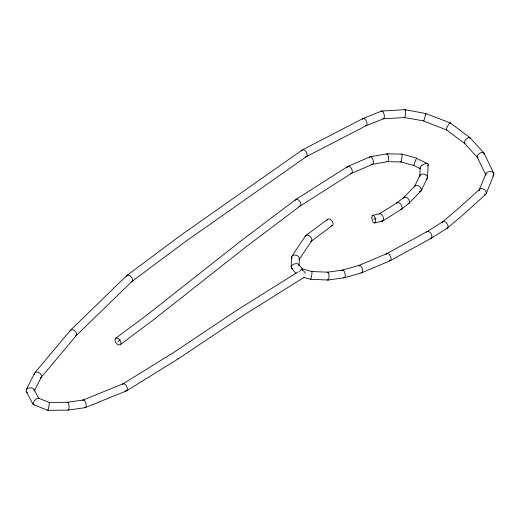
<?xml version="1.0" encoding="UTF-8"?>
<svg xmlns="http://www.w3.org/2000/svg" width="520" height="520" viewBox="0 0 520 520"><rect width="100%" height="100%" fill="white"/><g stroke="black" fill="none" stroke-linecap="round" stroke-linejoin="round"><path stroke-width="0.78" d="M291.122 267.02L291.655 257.062M299.039 265.59L299.409 258.713M419.718 176.144L420.166 167.869M427.486 177.502L428.175 164.73M416.507 158.34L427.531 163.612M381.738 111.04L404.969 109.668L425.913 113.555L423.768 121.115L446.478 129.896M425.724 114.173L425.906 113.568L450.281 122.967M423.832 120.919L404.463 117.54M479.31 189.787L485.888 173.654M486.187 193.655L493.863 174.837M414.486 186.569L419.9 175.487M421.226 190.6L427.31 178.159M26.182 389.812L34.561 373.243M34.554 390.598L41.36 377.143M413.953 165.087L413.712 165.399L420.095 168.63M291.915 256.256L305.552 235.853M299.052 259.668L311.63 240.838M34.834 372.827L70.401 330.337M41.08 377.559L76.2 335.608M403.604 197.639L414.759 186.154M409.091 203.222L420.953 191.009M70.512 330.219L126.815 275.555M76.089 335.725L131.989 281.45M421.395 165.796L421.779 165.445M479.785 189.118L459.128 207.831L442.65 221.812M485.713 194.317L464.269 213.739L447.466 227.988M396.884 202.872L403.832 197.425M401.505 209.203L408.863 203.431M126.939 275.457L180.394 235.567L302.178 150.013M131.865 281.548L185.016 241.885L306.469 156.566M115.674 338.306L149.234 313.209L240.656 241.124L295.704 199.576L347.724 166.491M117.988 341.471L119.931 340.015M120.296 344.637A3.913 2.379 53.2 0 0 118.521 338.709A3.913 2.379 53.2 0 0 115.141 341.068A3.913 2.379 53.2 0 0 120.296 344.637L154.017 319.404L245.447 247.312L300.177 206.011L351.65 173.264M305.89 235.514L327.717 219.219M311.207 241.312L332.404 225.485M298.07 271.895L236.841 310.239L174.037 352.241L122.831 383.949M178.113 358.924L241.053 316.836L304.174 277.31M397.007 202.794L379.49 213.792M401.382 209.287L382.779 220.961M427.096 231.621L442.767 221.722M431.243 238.264L447.35 228.078M126.562 390.845L178.237 358.846M386.744 253.65L427.219 231.543M390.26 260.65L431.119 238.336M302.419 149.864L362.915 118.58L381.543 111.098M306.228 156.709L366.165 125.71L383.552 118.729M347.958 166.355L370.195 156.774M351.41 173.394L372.587 164.268M359.106 265.382L386.867 253.591M361.797 272.747L390.143 260.709M83.096 400.056L123.065 383.819M85.332 407.602L126.438 390.897M342.628 270.082L359.223 265.35M344.312 277.752L361.679 272.786M34.034 404.547L33.039 404.326L26.228 391.443M372.769 215.358L379.717 213.694M373.724 219.154L375.947 218.621M374.686 222.95L382.544 221.065M370.299 156.741L386.951 153.835L401.869 154.115L416.513 158.06L413.693 165.406L400.751 161.922M372.365 164.327L387.634 161.662M83.31 400.004L67.516 402.285L49.244 402.487L38.506 398.203C35.789 398.535 33.027 401.583 33.039 404.326M85.117 407.654L68.127 410.111L47.814 410.332L33.319 404.567M327.613 272.188L342.732 270.069M328.022 280.033L344.207 277.764M383.253 118.794L404.515 117.533M387.478 161.674L400.784 161.928M327.691 272.188L311.851 271.525L302.367 268.866M327.945 280.033L310.603 279.305L303.752 277.387M38.506 398.203L38.831 398.535M450.32 122.999L469.768 137.488M446.433 129.863L464.522 143.345M469.833 137.553L483.782 152.815M464.457 143.273L477.406 157.443M298.656 264.459L302.478 268.931M291.512 268.151L296.003 273.409M34.151 389.668L38.785 398.444M483.925 153.023L493.805 173.375M477.262 157.228L485.953 175.123M327.087 220.292A3.913 2.379 53.3 0 1 331.812 220.727A3.913 2.379 53.3 0 1 331.539 225.791M305.221 236.795A3.933 2.548 43.9 0 1 310.05 236.34A3.933 2.548 43.9 0 1 310.772 241.547M292.038 258.486A3.952 2.736 18.5 0 1 295.302 255.047A3.952 2.736 18.5 0 1 299.195 259.356M292.533 268.814A4.037 2.457 -20.9 0 1 293.501 264.329A4.037 2.457 -20.9 0 1 298.954 265.454M299.507 271.615A4.082 1.008 -58.5 0 1 302.53 269.185M311.682 271.694A3.939 0.455 -80.9 0 1 311.656 275.62A3.939 0.455 -80.9 0 1 310.479 279.006M327.47 272.233A3.926 1.157 87.3 0 1 328.991 276.855A3.926 1.157 87.3 0 1 327.366 279.487M342.537 270.12A3.92 1.612 78.1 0 1 345.169 274.352A3.92 1.612 78.1 0 1 343.454 277.472M342.05 270.621A3.92 1.612 78.1 0 1 342.44 270.166M358.481 266.038A3.92 1.905 70.6 0 1 362.174 268.236A3.92 1.905 70.6 0 1 361.049 272.753M386.341 254.014A3.92 2.113 64.2 0 1 390.462 256.353A3.92 2.113 64.2 0 1 389.454 260.78M386.068 254.572A3.92 2.113 64.2 0 1 386.126 254.417M426.634 232.18A3.92 2.236 59.6 0 1 431.249 234.078A3.92 2.236 59.6 0 1 429.936 238.433M442.117 222.768A3.92 2.373 53.8 0 1 446.856 223.347A3.92 2.373 53.8 0 1 446.472 228.358M479.232 190.125A3.946 2.646 35.5 0 1 484.848 190.021A3.946 2.646 35.5 0 1 484.374 194.85M479.187 190.651A3.946 2.646 35.5 0 1 479.206 190.294M485.94 174.954A4.037 2.704 -3.4 0 1 490.692 171.567A4.037 2.704 -3.4 0 1 493.155 175.721M492.843 175.988A4.037 2.704 -3.4 0 1 492.668 176.111M477.601 157.619A3.939 2.047 -34.6 0 1 480.103 153.03A3.939 2.047 -34.6 0 1 483.945 154.167M478.114 157.852A3.939 2.047 -34.6 0 1 477.971 157.814M465.127 143.501A3.926 1.515 -48 0 1 466.336 139.061A3.926 1.515 -48 0 1 469.937 138.626M446.959 129.734A3.946 0.806 -61.3 0 1 447.675 126.028A3.946 0.806 -61.3 0 1 450.398 123.468M404.606 110.026A3.939 0.793 -86.3 0 1 405.516 113.516A3.939 0.793 -86.3 0 1 404.19 117.247M381.134 111.527A3.952 1.631 77.8 0 1 384.079 114.283A3.952 1.631 77.8 0 1 382.928 118.729M362.265 119.281A3.92 2.074 65.4 0 1 366.379 121.173A3.92 2.074 65.4 0 1 365.359 125.775M301.574 151.073A3.92 2.262 58.8 0 1 304.408 150.183A3.92 2.262 58.8 0 1 307.099 154.466A3.92 2.262 58.8 0 1 305.168 156.787M126.341 276.374A3.92 2.444 49.7 0 1 131.118 276.75A3.92 2.444 49.7 0 1 131.306 281.814M70.018 331.052A3.92 2.548 42.8 0 1 74.906 330.986A3.92 2.548 42.8 0 1 75.686 335.998M34.431 374.641A3.926 2.646 33.5 0 1 39.111 372.794A3.926 2.646 33.5 0 1 40.385 378.06M26.826 392.178A4.075 2.743 -2.3 0 1 29.237 387.907A4.075 2.743 -2.3 0 1 34.229 390.806M27.326 392.568A4.075 2.743 -2.3 0 1 26.975 392.314M49.088 402.753A3.991 0.358 -79.3 0 1 48.886 406.445A3.991 0.358 -79.3 0 1 47.71 410.046M67.015 402.707A3.92 1.248 85.6 0 1 69.03 405.717A3.92 1.248 85.6 0 1 67.808 410.013M82.907 400.179A3.933 1.742 75.1 0 1 86.008 403.858A3.933 1.742 75.1 0 1 84.409 407.459M122.382 384.501A3.92 2.145 63.2 0 1 126.848 386.769A3.92 2.145 63.2 0 1 125.112 390.787M302.022 270.062A3.913 2.275 57.9 0 1 302.198 270.114M302.549 270.25A3.913 2.275 57.9 0 1 305.26 273.306M295.1 200.453A3.92 2.34 55.3 0 1 299.988 201.656A3.92 2.34 55.3 0 1 298.798 206.225M347.204 167.193A3.92 2.171 62.2 0 1 351.644 168.942A3.92 2.171 62.2 0 1 350.389 173.414M347.074 167.694A3.92 2.171 62.2 0 1 347.106 167.511M369.668 157.294A3.933 1.8 73.7 0 1 373.159 160.18A3.933 1.8 73.7 0 1 371.501 164.053M369.447 157.892A3.933 1.8 73.7 0 1 369.486 157.729M386.516 154.154A3.933 1.242 85.7 0 1 388.492 157.638A3.933 1.242 85.7 0 1 387.075 161.447M401.687 154.284A3.946 0.52 -81.8 0 1 401.785 158.353A3.946 0.52 -81.8 0 1 400.582 161.512M421.824 165.477A5.057 2.581 -35.6 0 1 427.739 163.794M427.804 163.742A3.549 1.814 -35.6 0 1 427.732 165.906M420.426 168.772A3.549 1.814 -35.6 0 1 421.363 165.782M419.854 177.014A3.939 2.724 14.5 0 1 424.437 174.226A3.939 2.724 14.5 0 1 426.601 178.964M426.276 179.172A3.939 2.724 14.5 0 1 426.094 179.27M414.382 186.888A3.933 2.639 35.3 0 1 420.069 187.005A3.933 2.639 35.3 0 1 419.328 191.711M403.228 198.347A3.92 2.47 48.1 0 1 408.246 198.842A3.92 2.47 48.1 0 1 407.959 203.769M396.357 203.619A3.92 2.353 54.4 0 1 401.284 204.925A3.92 2.353 54.4 0 1 400.134 209.469M379.294 213.967A3.939 2.009 68 0 1 383.207 217.23A3.939 2.009 68 0 1 381.446 220.903M371.859 217.464A3.913 1.677 76.5 0 0 374.582 222.969A3.913 1.677 76.5 0 0 374.738 217.022A3.913 1.677 76.5 0 0 371.859 217.464"/></g></svg>
